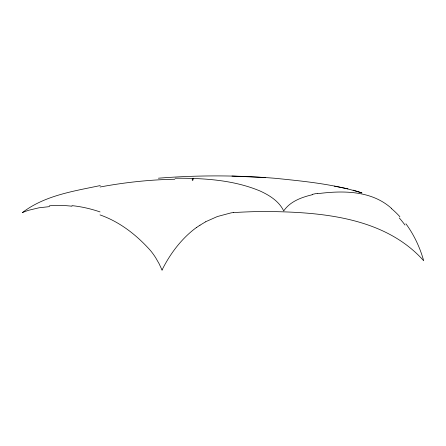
<?xml version="1.0" encoding="UTF-8"?>
<svg xmlns="http://www.w3.org/2000/svg" width="446" height="446" viewBox="0 0 446 446"><rect width="100%" height="100%" fill="white"/><g stroke="black" fill="none" stroke-linecap="round" stroke-linejoin="round"><path stroke-width="0.67" d="M196.457 227.588L199.97 225.163M205.723 221.712L217.325 216.55L230.889 212.915A48.146 29.609 -66.9 0 1 233.498 212.569M312.3 194.735C301.624 197.271 290.073 201.43 283.706 210.947C279.101 201.274 269.473 195.303 260.068 191C233.325 179.816 203.722 178.138 175.077 178.21M100.283 185.558C73.439 191.222 44.628 195.465 22.3 212.658A160.086 105.284 69.3 0 1 28.856 210.217L39.014 207.791L49.606 206.609M317.697 193.681C342.768 190.409 371.535 190.392 391.477 208.371M158.408 178.199C197.377 175.105 236.597 175.139 275.561 178.328C304.573 181.321 334.015 184.137 361.946 192.923L353.165 190.147M233.498 212.586C243.466 211.973 253.456 211.588 263.447 211.482C319.141 211.867 384.101 216.405 423.7 260.759C419.959 247.536 414.072 234.852 405.91 223.769M231.953 176.064L265.593 177.569M334.416 186.144L347.952 188.831M100.01 214.905C119.812 221.829 136.671 235.064 150.497 250.568A48.307 30.735 64.1 0 1 155.676 257.732L159.083 263.664L162.071 270.086M312.172 194.423A193.112 134.313 59.9 0 1 317.558 193.313M100.032 187.013A930.869 570.328 -65.7 0 1 174.815 179.242M49.428 205.79A225.236 149.572 71.5 0 1 72.018 206.236M71.951 205.639A226.423 151.478 72.4 0 1 100.049 211.928M162.021 270.053A85.866 52.801 -66.8 0 1 184.02 238.404A88.118 54.267 -66.9 0 1 196.446 227.521M199.975 225.263A101.03 62.022 -66.7 0 1 205.729 221.807M391.415 208.555A84.194 57.004 73.4 0 1 399.895 216.728M399.231 217.871A86.552 60.695 75.4 0 1 404.968 225.029M193.085 178.227C193.564 182.124 190.788 180.151 193.085 178.227"/></g></svg>
